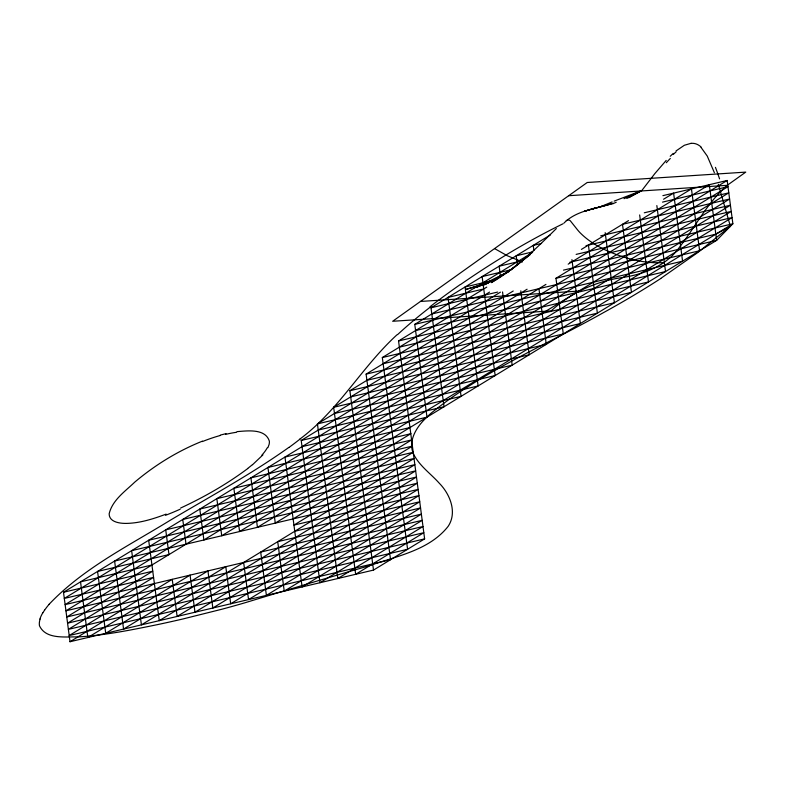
<?xml version="1.0" encoding="UTF-8"?>
<svg xmlns="http://www.w3.org/2000/svg" width="785" height="785" viewBox="0 0 785 785"><rect width="100%" height="100%" fill="white"/><g stroke="black" fill="none" stroke-linecap="round" stroke-linejoin="round"><path stroke-width="1.18" d="M267.901 447.676L269.078 444.487A51.918 18.811 -25.9 0 0 269.343 441.091C265.271 428.345 247.501 430.828 237.021 431.632M42.851 612.83L44.568 610.151M563.924 223.136C576.524 210.184 596.904 208.604 613.242 203.325L591.753 209.193L610.308 203.874M628.913 197.634L641.806 190.559L654.896 173.534L666.21 160.415M49.092 604.303C83.269 568.222 128.691 545.83 170.551 520.072C210.301 496.444 251.092 474.297 288.821 447.44M262.897 454.908L252.584 464.691M662.893 195.651L727.165 180.471L732.866 223.774L716.646 240.357L239.572 531.543L233.871 488.25L412.4 446.106L293.139 518.905M670.233 156.264L673.245 153.399M556.359 228.553C536.224 248.335 516.069 268.568 491.312 282.62L514.803 267.008L530.15 254.517L509.298 270.815L484.374 284.837L498.387 277.596M397.092 334.704C361.865 366.88 338.561 410.408 299.87 439.08M727.224 185.329C707.491 202.412 695.795 226.237 679.947 246.559C667.171 265.261 645.26 273.867 623.702 277.321C596.678 280.971 571.244 292.393 551.207 310.88L392.667 321.271L587.209 182.503L745.75 172.111L727.224 185.329L568.683 195.72M718.344 184.347L730.374 226.276L698.051 252.348L660.656 278.498M676.062 150.926L684.343 145.274L691.134 143.292M247.736 468.557C226.924 484.129 204.198 497.082 180.648 508.023M460.51 284.553C492.499 262.347 525.921 242.133 560.833 224.853A196.014 53.733 -24 0 1 563.012 223.774M399.369 347.147L631.454 292.354L622.495 224.314L729.608 199.027L65.126 604.617L422.173 520.327L319.946 582.725L301.214 440.463L444.035 406.748L430.994 307.789L550.265 234.99M302.029 446.655L426.991 417.149L414.774 324.372L532.034 252.799M662.52 202.118L727.98 186.663L63.497 592.253L70.012 641.728L373.503 570.087L424.626 538.883L398.554 340.955L483.746 288.959L448.039 297.387L461.07 396.346L318.249 430.072M484.747 288.35L486.749 287.124M644.289 212.794L728.794 192.845L64.311 598.435L153.575 577.358L68.383 629.364L407.582 549.284L382.324 357.548L489.565 292.089M154.39 583.549L69.198 635.546L390.547 559.685L366.104 374.131L500.408 292.157M373.503 570.087L349.884 390.714L513.243 291M581.4 249.404L628.5 220.644M663.58 199.233L673.608 193.12L682.567 261.16L414.774 324.372M586.032 245.676L731.237 211.4L66.754 616.99L423.802 532.701L355.654 574.296L333.654 407.297L527.088 289.233M568.183 264.152L691.457 188.9L699.602 250.758L431.809 313.971M600.692 235.843L730.423 205.219L65.94 610.808L422.987 526.509L337.805 578.516L317.434 423.88L545.948 284.405M555.966 278.283L709.306 184.691L716.646 240.357L555.966 278.283L563.296 333.949L366.919 380.313M301.214 440.463L727.165 180.471M70.012 641.728L172.239 579.33L177.125 616.441L415.658 470.843L165.723 529.846L168.981 554.593L97.566 571.451L105.72 633.299L207.946 570.901L212.833 608.012L417.286 483.217L131.644 550.648L141.418 624.87L414.029 458.479L199.802 509.053L203.874 539.972L732.052 217.582L576.141 254.389M566.24 220.526L568.546 219.967A4.524 2.591 54.5 0 1 570.312 220.791L576.563 228.641A31.214 17.898 54.5 0 0 580.046 232.713C593.47 246.235 611.77 253.683 629.786 258.854A192.492 110.381 54.5 0 0 659.017 262.779L663.973 262.602M730.374 226.276L715.832 234.175L563.483 270.138M626.842 198.438L641.806 190.559L614.184 201.107M508.955 271.679L477.201 287.006L488.456 282.482M612.899 203.766L616.235 202.236M624.016 198.683L641.806 190.559M598.778 207.466L612.123 201.931M202.481 441.121C177.852 450.973 154.979 465.044 134.716 482.157C125.119 491.4 112.284 500.173 109.144 513.861C109.203 522.133 119.683 523.438 126.022 523.409C139.867 523.222 153.271 518.934 166.126 514.126M473.492 287.997L488.349 282.728M487.77 282.777L465.613 289.518L483.943 284.062M220.34 435.086L226.06 433.634M541.562 243.429L533.231 245.391L533.908 250.543M532.848 251.857L516.187 255.792L517.413 265.065M522.957 260.571L499.152 266.193L500.506 276.497M511.869 269.569L482.118 276.585L495.149 375.554L334.469 413.479M496.022 279.686L465.073 286.986L478.114 385.955L317.434 423.88M569.812 262.268L732.866 223.774L221.723 535.762L216.837 498.652L413.214 452.288L293.953 525.087L418.915 495.59L248.541 599.583L243.654 562.472M430.994 307.789L497.651 292.059M415.589 330.563L665.533 271.551L656.839 205.582M398.554 340.955L648.488 281.952L639.667 214.953M382.324 357.548L614.41 302.755L605.186 232.654M383.139 363.73L597.375 313.156L588.416 245.116M366.104 374.131L580.341 323.557L571.922 259.639M349.884 390.714L546.262 344.35L538.932 288.684M350.699 396.896L529.227 354.751L520.808 290.842M333.654 407.297L512.183 365.153L502.547 291.961M409.956 427.55L284.984 457.056L302.097 586.944L421.359 514.146L260.689 552.071L266.39 595.373L419.73 501.772L294.767 531.278M151.947 564.994L80.531 581.852L87.861 637.518L190.088 575.12L194.984 612.231L416.472 477.035L148.679 540.247L159.276 620.66L414.843 464.661L182.758 519.454L186.016 544.191M63.497 592.253L152.761 571.176L67.569 623.172L424.626 538.883M420.456 301.45L578.996 291.058M522.388 261.974L507.345 255.753L494.57 248.59M700.995 147.335L707.246 156.058L714.399 172.739M267.194 447.911A47.08 15.935 -28.8 0 1 261.925 455.084M225.658 434.36A128.24 56.451 -37 0 1 236.579 432.28M202.353 441.572A140.711 65.224 -38.7 0 1 220.143 435.518M180.197 509.19A135.952 47.856 -34.7 0 1 165.478 515.313M252.377 464.7A58.855 16.367 -31.6 0 1 247.56 468.537M666.318 162.731A390.901 130.928 -84.1 0 1 670.312 158.452M673.304 154.41A291.343 100.912 -85.9 0 1 676.101 151.878M691.124 143.4A92.836 31.93 -84.5 0 1 701.054 146.981M715.439 167.352A271.826 75.87 88.3 0 1 719.57 178.882M660.774 278.498A314.137 86.065 -24 0 1 603.155 312.803C545.33 345.4 482.716 371.187 430.877 413.361A109.115 29.889 -24 0 0 424.695 419.298C415.569 428.345 407.327 442.632 414.195 455.32C420.25 466.525 431.024 473.944 439.345 483.295C450.031 494.148 457.478 512.458 448.137 526.352C429.267 550.344 396.641 556.133 369.225 565.759C327.59 577.789 286.083 590.271 244.626 602.87A407.405 111.588 -24 0 1 221.743 609.268L182.944 618.963A633.74 173.642 -24 0 1 157.383 624.644C131.213 630.012 104.905 635.31 78.186 636.929C65.508 636.537 46.011 639.785 39.505 625.851A122.578 33.549 -24.1 0 1 40.163 618.972M39.927 619.061A128.534 35.246 -23.9 0 1 42.763 612.859M44.608 610.141A142.301 38.956 -24 0 1 49.141 604.293M300.056 439.06A190.294 52.144 -24 0 1 289.008 447.43M397.583 334.606A366.359 100.137 -24 0 1 430.955 306.582M430.092 306.69A387.829 106.475 -24 0 1 460.226 284.572M410.771 433.732L257.431 527.334L250.915 477.849L411.585 439.924L275.28 523.114L267.95 467.448L410.771 433.732M225.795 566.691L123.569 629.089L114.61 561.049L418.101 489.398L230.682 603.802L225.795 566.691M420.544 507.954L284.239 591.154L277.723 541.67L420.544 507.954M585.865 210.861L584.305 211.351L595.687 207.937L585.865 210.861"/></g></svg>
